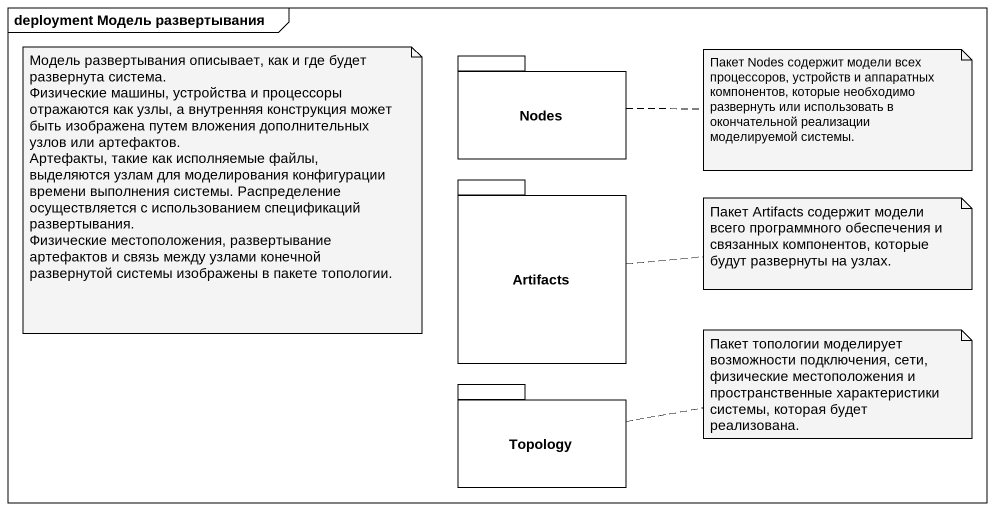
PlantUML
@startuml
mainframe deployment Модель развертывания
package Nodes {
}
package Artifacts {
}
package Topology {
}
note as N1
  Модель развертывания описывает, как и где будет развернута система.
  Физические машины, устройства и процессоры отражаются как узлы, а внутренняя конструкция может быть изображена путем вложения дополнительных узлов или артефактов.
  Артефакты, такие как исполняемые файлы, выделяются узлам для моделирования конфигурации времени выполнения системы. Распределение осуществляется с использованием спецификаций развертывания.
  Физические местоположения, развертывание артефактов и связь между узлами конечной развернутой системы изображены в пакете топологии.
end note
note right of Nodes : Пакет Nodes содержит модели всех процессоров, устройств и аппаратных компонентов, которые необходимо развернуть или использовать в окончательной реализации моделируемой системы.
note right of Artifacts : Пакет Artifacts содержит модели всего программного обеспечения и связанных компонентов, которые будут развернуты на узлах.
note right of Topology : Пакет топологии моделирует возможности подключения, сети, физические местоположения и пространственные характеристики системы, которая будет реализована.
@enduml
